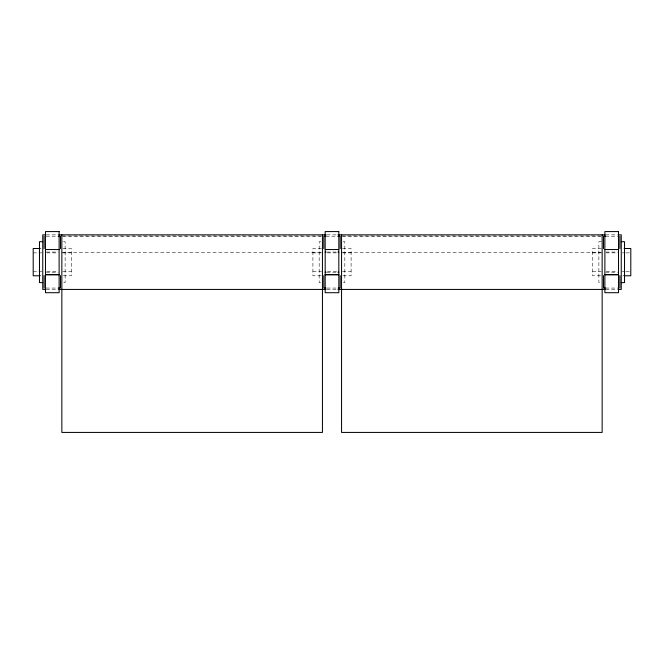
<?xml version="1.0" encoding="UTF-8"?>
<svg xmlns="http://www.w3.org/2000/svg" width="664" height="664" viewBox="0 0 664 664"><rect width="100%" height="100%" fill="white"/><g stroke="black" fill="none" stroke-linecap="round" stroke-linejoin="round"><path stroke-width="0.5" stroke-dasharray="3.32 2.49" d="M46.331 234.857L58.274 234.857M326.887 234.857L337.113 234.857M605.726 234.857L617.669 234.857M61.852 235.944L322.447 235.944M341.553 235.944L602.148 235.944M46.165 236.218L58.44 236.218M62.889 236.218L321.417 236.218M325.858 236.218L338.142 236.218M342.582 236.218L601.111 236.218M605.56 236.218L617.835 236.218M63.487 241.679L65.13 241.679L65.13 282.607L63.08 282.607M320.812 241.679L319.176 241.679L319.176 282.607L321.218 282.607M343.188 241.679L344.823 241.679L344.823 282.607L342.782 282.607M601.327 241.679L598.87 241.679L598.87 282.607L601.327 282.607M39.475 248.502L41.11 248.502M62.806 248.502L71.405 248.502L71.405 275.784L62.806 275.784M321.492 248.502L312.902 248.502L312.902 275.784L321.492 275.784M342.508 248.502L351.098 248.502L351.098 275.784L342.508 275.784M601.327 248.502L592.595 248.502L592.595 275.784L601.327 275.784M46.331 252.071L58.274 252.071M326.887 252.071L337.113 252.071M605.726 252.071L617.669 252.071M61.852 252.594L321.417 252.594M342.582 252.594L602.148 252.594M33.2 252.868L37.972 252.868M38.927 252.868L41.799 252.868M46.77 252.868L57.834 252.868M62.806 252.868L71.405 252.868M312.902 252.868L321.492 252.868M327.476 252.868L336.523 252.868M342.508 252.868L351.098 252.868M592.595 252.868L601.194 252.868M606.166 252.868L617.229 252.868M622.201 252.868L625.073 252.868M626.027 252.868L630.8 252.868M33.2 271.418L37.972 271.418M38.927 271.418L41.799 271.418M46.77 271.418L57.834 271.418M62.806 271.418L71.405 271.418M312.902 271.418L321.492 271.418M327.476 271.418L336.523 271.418M342.508 271.418L351.098 271.418M592.595 271.418L601.194 271.418M606.166 271.418L617.229 271.418M622.201 271.418L625.073 271.418M626.027 271.418L630.8 271.418M46.331 272.215L58.274 272.215M326.887 272.215L337.113 272.215M605.726 272.215L617.669 272.215M39.475 275.784L41.11 275.784M622.89 275.784L624.525 275.784M46.165 288.068L58.44 288.068M326.887 288.068L337.113 288.068M605.56 288.068L617.835 288.068M46.331 289.429L58.274 289.429M326.887 289.429L337.113 289.429M605.726 289.429L617.669 289.429"/><path stroke-width="1" d="M45.766 234.857L42.753 234.857L42.753 289.429L45.766 289.429M58.839 234.857L326.032 234.857M337.968 234.857L605.161 234.857M618.234 234.857L621.247 234.857L621.247 289.429L618.234 289.429M58.44 236.218L60.49 236.218L60.49 248.66M325.858 236.218L323.816 236.218L323.816 248.66M338.142 236.218L340.184 236.218L340.184 248.66M605.56 236.218L603.51 236.218L603.51 248.66M42.753 241.679L39.475 241.679L39.475 282.607L42.753 282.607M621.247 241.679L624.525 241.679L624.525 282.607L621.247 282.607M39.881 248.502L33.2 248.502L33.2 275.784L39.881 275.784M624.119 248.502L630.8 248.502L630.8 275.784L624.119 275.784M45.476 249.548L59.121 249.548M325.177 249.548L338.823 249.548M604.879 249.548L618.524 249.548M325.177 252.071L326.032 252.071M337.968 252.071L338.823 252.071M325.177 272.215L326.032 272.215M337.968 272.215L338.823 272.215M45.476 274.639L59.121 274.639M325.177 274.639L338.823 274.639M604.879 274.639L618.524 274.639M45.476 274.738L59.121 274.738M325.177 274.738L338.823 274.738M604.879 274.738L618.524 274.738M58.44 288.068L60.49 288.068L60.49 275.626M325.858 288.068L323.816 288.068L323.816 275.626M338.142 288.068L340.184 288.068L340.184 275.626M605.56 288.068L603.51 288.068L603.51 275.626M58.839 289.429L326.032 289.429M337.968 289.429L605.161 289.429M619.885 236.218L619.885 248.66M619.885 275.626L619.885 288.068M602.148 234.857L602.148 432.422L341.553 432.422L341.553 234.857M322.447 234.857L322.447 432.422L61.852 432.422L61.852 234.857M44.114 236.218L44.114 248.66M44.114 275.626L44.114 288.068M59.121 231.578L45.476 231.578L45.476 292.708L59.121 292.708L59.121 231.578M338.823 231.578L325.177 231.578L325.177 292.708L338.823 292.708L338.823 231.578M618.524 231.578L604.879 231.578L604.879 292.708L618.524 292.708L618.524 231.578"/></g></svg>
